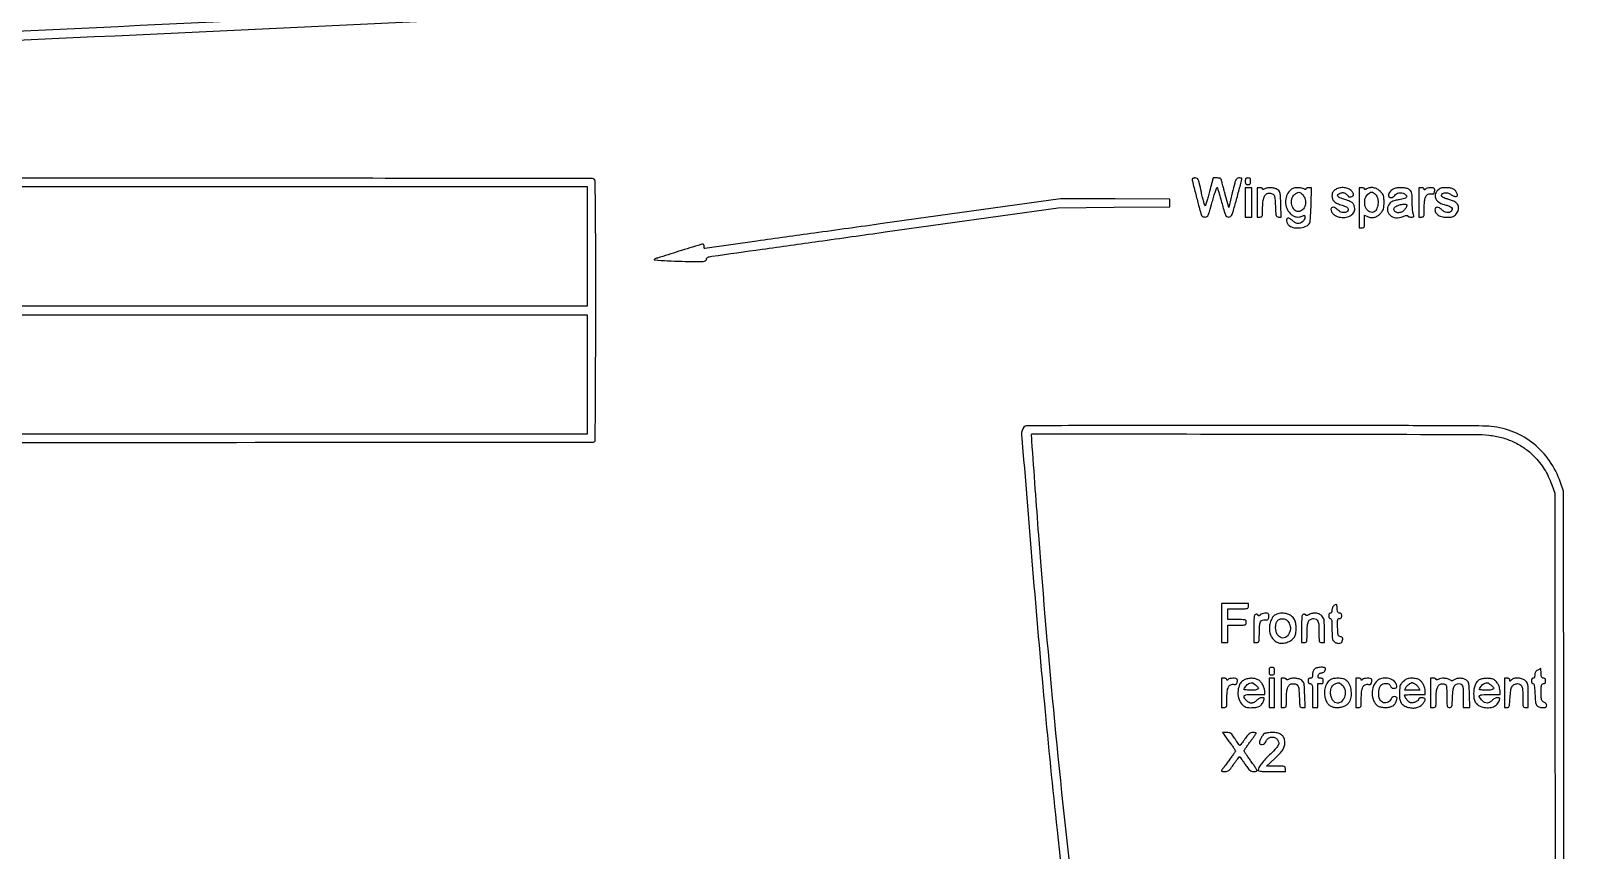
# Model space of a CAD drawing. Extents: x 56 to 1133, y 13 to 780.
# Drawn here: x 549.6 to 669.4, y 644.1 to 708 of the extents above; entities that cross this region are included whole.
import ezdxf

# ---------------------------------------------------------------- set-up
doc = ezdxf.new("R2010")
doc.units = 0
doc.header["$MEASUREMENT"] = 0

msp = doc.modelspace()

# ---------------------------------------------------------------- linework, layer by layer
for points in [[(482.385504, 704.150272, 0.000022), (544.65467, 707.067273, 0.000037), (597.152773, 709.532732, 0.000001), (644.775909, 711.772814, 0.02038), (645.1596, 711.806572), (645.6249, 711.8667), (645.64628, 727.118417, 0.000267), (645.653155, 735.03832, 0.001467), (645.64205, 739.311194, 0.000226), (645.624041, 742.320479, 0.311136), (645.56168, 742.409758, 0.077835), (645.471451, 742.428278), (606.49522, 744.264618, 0.000041), (563.623791, 746.280965, 0.000024), (512.7183, 748.668533, -0.000001), (459.121102, 751.17978, -0.000001), (407.844657, 753.582407, -0.000001), (364.322196, 755.62181, -0.000003), (342.098843, 756.663341)], [(358.825898, 675.890535, 0.000017), (481.082405, 675.883684, 0.000096), (546.558755, 675.894767, 0.000001), (593.453206, 675.911769, 0.256594), (593.568452, 675.975135, 0.140596), (593.596026, 676.068776, 0.000078), (593.616262, 679.022726, 0.00102), (593.631576, 682.313459, 0.000621), (593.636905, 686.201391, 0.000374), (593.633514, 691.67387, 0.002426), (593.616373, 694.430267, 0.000871), (593.592766, 696.272718, 0.219297), (593.523813, 696.416815, 0.174712), (593.378593, 696.469297, 0.000002), (562.930092, 696.495285, 0.000139), (522.785662, 696.518177, 0.000034), (456.743067, 696.532924)], [(529.032925, 286.436984, -0.000002), (529.83462, 265.012438, -0.000004), (530.769888, 240.009811, -0.000003), (531.839084, 211.4154, 0.000001), (532.991169, 180.601107, 0.000001), (534.178651, 148.843697, 0.000001), (535.23949, 120.47627, 0.000003), (535.941746, 101.701946, 0.000115)], [(340.916813, 486.835527, -0.000001), (340.895598, 462.377991, -0.192633)], [(1130.14234, 577.288816, 0.000001), (1112.945079, 577.188951, 0.000111)], [(659.5416, 273.9771, -0.000009), (659.54438, 420.999454, -0.000183)], [(340.275612, 460.29304, 0.000001), (337.392807, 449.674757, 0.000025)], [(528.70788, 577.073614, 0.000003), (528.686579, 549.005158, 0.000159)], [(1130.319428, 549.297508, 0.000003), (1130.298148, 577.178284, 0.310328)], [(308.265541, 303.202231, -0.000001), (310.164009, 315.537643, -0.000018)], [(491.340647, 571.098709, 0.002672), (489.595243, 583.255312, 0.002633), (487.664988, 595.755099, 0.003469), (485.765717, 607.1319, 0.001769), (484.502241, 614.240853, 0.001474), (483.110516, 621.786927, 0.001506), (481.78008, 628.767165, 0.003495), (480.729883, 633.9924, -0.000577), (480.47833, 635.207254, -0.000337), (480.179352, 636.664562, -0.000337), (479.881937, 638.12424, -0.00057), (479.63512, 639.346921, 0.00113), (479.424602, 640.383795, 0.001796), (479.239212, 641.270268, 0.000372), (479.072775, 642.049242, 0.085793), (479.045293, 642.117571, 0.259622), (478.976143, 642.156178, 0.000003), (460.681715, 642.17741, 0.000206), (438.820606, 642.193655, 0.000083), (408.914214, 642.1986)], [(631.370826, 636.373462, -0.004461), (629.725038, 651.411904, -0.004987), (628.413375, 665.9289, -0.001353), (628.19977, 668.682136, -0.000619), (627.935142, 672.276857, -0.00015), (627.664751, 676.028715, -0.017913), (627.6474, 676.512888, -0.414627), (627.704171, 676.569578, -0.000005), (645.208576, 676.544709, -0.000051), (662.254161, 676.518586, -0.025844), (663.317696, 676.461834, -0.039504), (664.319449, 676.275448, -0.043238), (665.248286, 675.937086, -0.043945), (666.09191, 675.450019, -0.043519), (666.840405, 674.821595, -0.027225), (667.278232, 674.333304, -0.029783), (667.646456, 673.814207, -0.029008), (667.958258, 673.242681, -0.023427), (668.227089, 672.597108), (668.4669, 671.9355), (668.488453, 628.238172)], [(321.234872, 387.4257), (331.297936, 424.538048, 0.000031), (335.156582, 438.772108, 0.000051), (338.404975, 450.762803), (341.355812, 461.659591, 0.06621), (341.361, 461.698598, -0.413751), (341.380839, 461.718469, -0.000002), (350.38024, 461.732641, -0.000245), (360.291398, 461.743336, -0.000147), (372.064797, 461.7468), (402.768594, 461.7468), (402.891952, 461.30265, -0.001526), (403.232355, 460.06236, -0.000038), (404.771147, 454.386117, -0.000039), (407.3347, 444.924004, -0.000004), (413.387069, 422.577), (422.906997, 387.4257)], [(537.336475, 576.55572, 0.000021), (552.555434, 576.453381, 0.000045), (570.418726, 576.335609, 0.000031), (590.725527, 576.204787, 0.000005), (610.740539, 576.077266, 0.000008), (627.662812, 575.969897)], [(413.809305, 423.6768, 0.00002), (410.054853, 437.539876, 0.000033), (406.87465, 449.277685, 0.000002), (404.013931, 459.83339, 0.00469)], [(659.189342, 332.340905, -0.000015), (659.196643, 226.03005, -0.00003)], [(644.323499, 576.568556, -0.000086), (627.424664, 576.662122, -0.000123), (607.278032, 576.782069, -0.000092), (585.0936, 576.923686, 0.000095), (559.781777, 577.085125, 0.000291), (542.626754, 577.181304, 0.000008), (528.894017, 577.250086, 0.173964)], [(528.669582, 509.78548, 0.000029), (528.6654, 436.649492)], [(643.068598, 585.528917, -0.000003), (638.695748, 585.703733, -0.188547)], [(669.186, 628.0704), (669.1437, 672.1047), (668.906348, 672.7815, 0.066215), (668.058144, 674.453236, 0.072913), (666.82493, 675.78408, 0.073691), (665.273804, 676.694517, 0.069785), (663.496099, 677.137682, 0.02486), (662.827718, 677.174651, 0.000257), (658.135162, 677.198265, 0.000753), (652.371751, 677.215627, 0.000356), (644.937309, 677.221534, 0.000166), (634.332359, 677.218889, 0.001721), (629.966337, 677.201326, 0.000674), (627.23607, 677.177269, 0.220449), (627.04849, 677.088015, 0.195774), (626.866021, 676.510573, 0.000338), (627.720379, 666.02075, 0.002796), (628.641225, 655.527809, 0.003356), (629.628978, 645.6672, 0.003677), (630.989497, 633.774578, 0.00317)], [(659.562766, 466.606012, -0.000011), (659.584417, 494.02232, -0.413976)], [(669.185725, 584.050606, 0.000011), (669.196508, 595.042613, 0.000355)]]:
    msp.add_lwpolyline(points, format="xyb")
for points in [[(473.8869, 749.81219, -0.000011), (539.04146, 746.759982, -0.000018), (594.007664, 744.181925), (643.804095, 741.84453, -0.006899), (644.37705, 741.809706), (645.075, 741.757611), (645.075, 727.131017), (645.075, 712.504424), (644.88465, 712.466246, -0.03572), (644.740326, 712.447886, -0.000506), (643.867996, 712.400641, -0.001405), (642.855762, 712.349699, -0.000925), (641.691, 712.296522, 0.000749), (639.276224, 712.187129, 0.000001), (590.507845, 709.904558, 0.000008), (535.917223, 707.348466, 0.000005), (471.667872, 704.338388), (304.648044, 696.5118), (214.631922, 696.5118), (124.6158, 696.5118), (124.6158, 727.137), (124.6158, 757.7622), (214.35525, 757.762389), (304.0947, 757.762578)], [(640.1682, 696.411252, 0.062534), (640.18641, 696.26622, 0.000575), (640.456351, 695.213265, 0.001913), (640.710254, 694.242969, 0.011445), (640.855997, 693.74115, 0.032809), (640.91126, 693.599149, 0.107872), (640.971912, 693.519638, 0.125142), (641.054645, 693.479136, 0.051611), (641.179637, 693.4662, 0.140429), (641.326923, 693.508399, 0.143212), (641.428183, 693.62195, 0.041142), (641.526105, 693.880915, 0.002722), (641.741773, 694.648723, -0.005156), (641.870309, 695.09792, -0.009087), (641.987007, 695.465793, -0.003977), (642.090307, 695.764151, -0.575991), (642.119919, 695.769673, -0.099566), (642.148021, 695.719615, -0.002674), (642.224911, 695.477675, -0.005472), (642.310981, 695.190737, -0.003709), (642.403017, 694.8621, 0.001791), (642.666626, 693.906727, 0.037478), (642.767487, 693.628457, 0.152646), (642.872335, 693.510255, 0.136397), (643.030826, 693.4662, 0.176191), (643.175003, 693.518633, 0.117483), (643.280928, 693.661109, 0.032344), (643.394918, 693.982598, 0.002137), (643.658766, 694.929316, 0.000972), (643.81249, 695.494464, 0.001533), (643.941996, 695.980173, 0.000356), (644.053909, 696.406357, 0.064108), (644.0598, 696.452116, 0.294262), (644.044918, 696.475213, 0.044573), (643.990527, 696.494268, 0.0381), (643.914352, 696.507479, 0.023894), (643.823978, 696.5118, 0.1373), (643.678558, 696.4711, 0.15164), (643.582025, 696.361926, 0.042851), (643.494341, 696.111969, 0.002734), (643.305191, 695.359492), (643.022226, 694.207184), (642.821706, 694.957642, -0.000913), (642.737682, 695.274427, -0.000801), (642.651031, 695.605696, -0.000805), (642.57375, 695.905066, -0.002413), (642.522264, 696.10995, 0.014208), (642.453675, 696.357987, 0.122423), (642.394886, 696.455656, 0.166053), (642.30473, 696.499901, 0.032007), (642.12062, 696.51154), (641.8179, 696.51128), (641.529972, 695.451012, -0.003916), (641.41547, 695.04206, -0.006105), (641.309783, 694.69179, -0.002155), (641.214158, 694.392817, -0.177672), (641.184718, 694.355314, -0.495125), (641.15613, 694.366268, -0.003519), (641.074404, 694.65223, -0.009122), (640.984959, 694.998065, -0.005315), (640.889684, 695.415842, 0.00276), (640.727995, 696.14194, 0.047002), (640.651451, 696.374038, 0.168312), (640.558533, 696.474583, 0.123447), (640.410088, 696.5118, 0.039672), (640.317467, 696.50444, 0.058904), (640.239255, 696.482264, 0.077469), (640.186025, 696.449733, 0.220364)], [(644.3136, 696.258, 0.030103), (644.321826, 696.12149, 0.144586), (644.352375, 696.05073, 0.173074), (644.413053, 696.014908, 0.047675), (644.5251, 696.0042, 0.047675), (644.637147, 696.014908, 0.173074), (644.697825, 696.05073, 0.144586), (644.728374, 696.12149, 0.030103), (644.7366, 696.258, 0.030103), (644.728374, 696.39451, 0.144586), (644.697825, 696.46527, 0.173074), (644.637147, 696.501092, 0.047675), (644.5251, 696.5118, 0.047675), (644.413053, 696.501092, 0.173074), (644.352375, 696.46527, 0.144586), (644.321826, 696.39451, 0.030103)], [(645.2442, 694.6083), (645.2442, 693.4662), (645.4557, 693.4662, 0.088693), (645.578112, 693.488086, 0.22795), (645.63903, 693.551072, 0.075313), (645.663123, 693.691318, 0.004947), (645.6672, 694.103417, -0.025154), (645.694759, 694.650871, -0.06886), (645.785903, 695.026411, -0.116416), (645.938542, 695.246021, -0.186385), (646.149333, 695.326105, -0.073411), (646.415818, 695.285277, -0.202037), (646.558635, 695.165644, -0.098001), (646.630784, 694.914189, -0.010975), (646.667896, 694.317259, 0.003417), (646.694073, 693.760452, 0.056171), (646.724823, 693.576959, 0.203639), (646.789975, 693.496397, 0.122854), (646.91102, 693.4662), (647.11996, 693.4662), (647.09153, 694.44675, 0.004312), (647.069152, 695.041473, 0.037752), (647.037143, 695.303191, 0.087869), (646.975614, 695.460679, 0.085942), (646.863378, 695.58885, 0.102093), (646.656901, 695.695466, 0.050454), (646.36485, 695.746303, 0.050162), (646.06435, 695.73767, 0.090858), (645.830838, 695.662823, -0.024465), (645.756025, 695.627376, -0.098707), (645.706719, 695.617547, -0.223915), (645.678721, 695.630747, -0.174147), (645.6672, 695.662823, 0.22098), (645.651626, 695.696342, 0.077222), (645.605072, 695.724674, 0.058719), (645.536686, 695.74399, 0.039514), (645.4557, 695.7504), (645.2442, 695.7504)], [(647.781914, 695.509329, 0.108588), (647.531477, 695.117813, 0.09425), (647.451411, 694.636373, 0.092314), (647.553566, 694.150557, 0.098829), (647.822712, 693.747168, 0.063714), (648.053823, 693.568488, 0.084223), (648.302182, 693.4742, 0.089456), (648.555904, 693.470052, 0.082514), (648.802962, 693.553777, -0.032053), (648.893805, 693.595144, -0.256481), (648.937778, 693.588996, -0.212937), (648.961385, 693.546806, -0.022637), (648.9666, 693.431674, -0.129973), (648.92268, 693.26557, -0.082711), (648.795898, 693.109442, -0.07939), (648.619218, 692.997373, -0.102056), (648.431238, 692.9586, -0.09002), (648.352963, 692.972808, -0.029127), (648.244888, 693.020728, -0.027968), (648.128506, 693.089155, -0.028026), (648.020572, 693.1701, 0.021493), (647.915506, 693.251059, 0.02408), (647.807683, 693.319472, 0.024333), (647.711224, 693.368299, 0.105371), (647.648809, 693.3816, 0.300303), (647.550186, 693.316495, 0.145259), (647.532001, 693.15955, 0.092966), (647.607453, 692.958205, 0.090329), (647.751309, 692.79554, 0.132368), (648.127097, 692.635191, 0.069822), (648.637989, 692.63484, 0.072336), (649.106402, 692.771134, 0.18405), (649.351135, 693.018921, 0.082108), (649.379011, 693.127494, 0.003879), (649.409141, 693.504673, 0.006295), (649.435907, 693.955004, 0.004478), (649.455026, 694.46025), (649.492279, 695.7504), (649.27174, 695.7504, 0.037847), (649.187284, 695.743998, 0.056733), (649.115984, 695.724674, 0.074516), (649.067304, 695.696364, 0.227633), (649.0512, 695.662823, -0.174147), (649.039679, 695.630747, -0.223915), (649.011681, 695.617547, -0.098707), (648.962375, 695.627376, -0.024465), (648.887562, 695.662823, 0.060097), (648.800915, 695.696565, 0.020646), (648.669042, 695.724674, 0.020176), (648.519637, 695.743961, 0.022012), (648.373454, 695.7504, 0.033113), (648.188832, 695.73816, 0.063731), (648.045786, 695.700154, 0.06466), (647.918261, 695.627793, 0.035048)], [(648.795647, 695.202366, -0.135732), (648.994668, 694.824129, -0.118925), (648.984737, 694.376457, -0.135696), (648.778706, 694.023736, -0.195534), (648.447838, 693.8892, -0.219976), (648.135955, 694.033391, -0.124078), (647.948062, 694.414744, -0.110719), (647.952503, 694.875318, -0.158852), (648.162587, 695.22165, -0.038131), (648.353592, 695.36216, -0.148188), (648.493765, 695.400017, -0.15492), (648.627667, 695.352975, -0.042867)], [(651.304509, 695.57506, 0.044617), (651.199906, 695.476494, 0.07008), (651.131716, 695.373764, 0.069228), (651.094038, 695.255257, 0.042425), (651.0816, 695.108932, 0.091045), (651.126118, 694.866478, 0.117314), (651.252995, 694.679719, 0.084296), (651.486598, 694.529226, 0.029281), (651.864829, 694.393059, -0.019748), (652.063057, 694.325933, -0.044588), (652.20532, 694.256312, -0.06262), (652.297151, 694.183661, -0.147596), (652.337336, 694.107097, -0.239138), (652.282119, 693.914497, -0.179029), (652.081968, 693.813374, -0.120876), (651.794517, 693.850096, -0.104819), (651.539209, 694.0161, 0.058864), (651.3522, 694.163592, 0.114294), (651.172736, 694.223585, 0.206711), (651.049523, 694.183754, 0.215874), (650.997, 694.067772, 0.121422), (651.043758, 693.87807, 0.082179), (651.178664, 693.699615, 0.072388), (651.383063, 693.555239, 0.061666), (651.6315, 693.46532, 0.078317), (652.087187, 693.434386, 0.101578), (652.48735, 693.554234, 0.121588), (652.758758, 693.799796, 0.149438), (652.8582, 694.125086, 0.080337), (652.81868, 694.36946, 0.127492), (652.70417, 694.546442, 0.087898), (652.483372, 694.687207, 0.024337), (652.094802, 694.826212, -0.021576), (651.69523, 694.96667, -0.141256), (651.529287, 695.095946, -0.381963), (651.541647, 695.2174, -0.094364), (651.727519, 695.331742, -0.04169), (651.845713, 695.365727, -0.076595), (651.945529, 695.370099, -0.07647), (652.042141, 695.344215, -0.041431), (652.150519, 695.285397, -0.022995), (652.227127, 695.230007, -0.02956), (652.291826, 695.171977, -0.030139), (652.338448, 695.118856, -0.166531), (652.3506, 695.083381, 0.290905), (652.365996, 695.059158, 0.073951), (652.412728, 695.045172, 0.052243), (652.481035, 695.042522, 0.030826), (652.5621, 695.052894, 0.104436), (652.709625, 695.114746, 0.244141), (652.764005, 695.217498, 0.156536), (652.719409, 695.360297, 0.043063), (652.565945, 695.542745, 0.118802), (652.309148, 695.699802, 0.071822), (651.955893, 695.76008, 0.070475), (651.592241, 695.718036, 0.103036)], [(653.1966, 694.1853), (653.1966, 692.6202), (653.4081, 692.6202, 0.072079), (653.529507, 692.637793, 0.224565), (653.589523, 692.691462, 0.092591), (653.614886, 692.807759, 0.007517), (653.6196, 693.121316), (653.6196, 693.622432), (653.861508, 693.501752, 0.089012), (654.122906, 693.425117, 0.092349), (654.391105, 693.445688, 0.085023), (654.651392, 693.565174, 0.062648), (654.889232, 693.775945, 0.031528), (655.028502, 693.956323, 0.075886), (655.10063, 694.108352, 0.05928), (655.133573, 694.296787, 0.013665), (655.1424, 694.619704, 0.012831), (655.133766, 694.956112, 0.069482), (655.099344, 695.135037, 0.087553), (655.020451, 695.278268, 0.026825), (654.85476, 695.46276, 0.070322), (654.609632, 695.647175, 0.080168), (654.333492, 695.746281, 0.083621), (654.050015, 695.751308, 0.085777), (653.783238, 695.662823, -0.024465), (653.708425, 695.627376, -0.098707), (653.659119, 695.617547, -0.223915), (653.631121, 695.630747, -0.174147), (653.6196, 695.662823, 0.22098), (653.604026, 695.696342, 0.077222), (653.557472, 695.724674, 0.058719), (653.489086, 695.74399, 0.039514), (653.4081, 695.7504), (653.1966, 695.7504)], [(654.460881, 695.247519, -0.140149), (654.645984, 694.914189, -0.085935), (654.671759, 694.462329, -0.091974), (654.546761, 694.055221, -0.198063), (654.299981, 693.848036, -0.249592), (653.932689, 693.915577, -0.152358), (653.678621, 694.289059, -0.120281), (653.649352, 694.815326, -0.15153), (653.875552, 695.244952, -0.060968), (654.028001, 695.364153, -0.135175), (654.168907, 695.403622, -0.136134), (654.309486, 695.365287, -0.062224)], [(655.8615, 695.648219, 0.046913), (655.708613, 695.540344, 0.056517), (655.588866, 695.411718, 0.063003), (655.511376, 695.273479, 0.091983), (655.483491, 695.13705, 0.261951), (655.541877, 695.028689, 0.147508), (655.69007, 694.98747, 0.11469), (655.865854, 695.032355, 0.151395), (655.982859, 695.147847, -0.140477), (656.108857, 695.27765, -0.087655), (656.30962, 695.350089, -0.082913), (656.534307, 695.351431, -0.103604), (656.72865, 695.276958, -0.079008), (656.897197, 695.12609, -0.366148), (656.894903, 695.00517, -0.151734), (656.730576, 694.904718, -0.020105), (656.326947, 694.819825, 0.013797), (656.022038, 694.7597, 0.042565), (655.821954, 694.696189, 0.06151), (655.679673, 694.615608, 0.066625), (655.565547, 694.504672, 0.169412), (655.406952, 694.042978, 0.205803), (655.588072, 693.627052, 0.168198), (656.057623, 693.416865, 0.121438), (656.629051, 693.505618, -0.018519), (656.772228, 693.559305, -0.046458), (656.880742, 693.584583, -0.074822), (656.954352, 693.5836, -0.278463), (656.988177, 693.554768, 0.1835), (657.016008, 693.520682, 0.051685), (657.079776, 693.492217, 0.044742), (657.164181, 693.472708, 0.034443), (657.258544, 693.4662, 0.023368), (657.405114, 693.473054, 0.240377), (657.454746, 693.504535, 0.191069), (657.464773, 693.56823, 0.014466), (657.420694, 693.740591, -0.038777), (657.390173, 693.889789, -0.010106), (657.364736, 694.133355, -0.010211), (657.346982, 694.41289, -0.010274), (657.340705, 694.692341, 0.009482), (657.330812, 695.166182, 0.068265), (657.29086, 695.390628, 0.127531), (657.201171, 695.531743, 0.066705), (657.030312, 695.653135, 0.092511), (656.799072, 695.72467, 0.02994), (656.439878, 695.744681, 0.029678), (656.082665, 695.721951, 0.099784)], [(657.8496, 694.6083), (657.8496, 693.4662), (658.0611, 693.4662, 0.087666), (658.183477, 693.487823, 0.227995), (658.244338, 693.550249, 0.076185), (658.268494, 693.689054, 0.005055), (658.2726, 694.095193, -0.024922), (658.302511, 694.694901, -0.086548), (658.406551, 695.067441, -0.169434), (658.58574, 695.248329, -0.176897), (658.834971, 695.274411, 0.056167), (658.92429, 695.262398, 0.130454), (658.989457, 695.278205, 0.132962), (659.037435, 695.323969, 0.059396), (659.073784, 695.404074, 0.037247), (659.091217, 695.477574, 0.036761), (659.097652, 695.553173, 0.039198), (659.093172, 695.620024, 0.10243), (659.076768, 695.665043, 0.220636), (658.973247, 695.733297, 0.042924), (658.744146, 695.747703, 0.044214), (658.509322, 695.721442, 0.14747), (658.37412, 695.64888, -0.018208), (658.321552, 695.600007, -0.180052), (658.29375, 695.58966, -0.354955), (658.277356, 695.602976, -0.051663), (658.2726, 695.64888, 0.197505), (658.256658, 695.687664, 0.086035), (658.210472, 695.720578, 0.065972), (658.142053, 695.742931, 0.046036), (658.0611, 695.7504), (657.8496, 695.7504)], [(659.326255, 695.542745, 0.137746), (659.140981, 695.212782, 0.187266), (659.185624, 694.877534, 0.1398), (659.471413, 694.588891, 0.069391), (659.95493, 694.39912, -0.030668), (660.252362, 694.308167, -0.117612), (660.411867, 694.200854, -0.225493), (660.450899, 694.075053, -0.138375), (660.386706, 693.930423, -0.140722), (660.242735, 693.832251, -0.10952), (660.053359, 693.813119, -0.09332), (659.847976, 693.87746, -0.074063), (659.660809, 694.0161, 0.056303), (659.464173, 694.172819, 0.134103), (659.286799, 694.226486, 0.235215), (659.167768, 694.171197, 0.170094), (659.1186, 694.030847, 0.160334), (659.20546, 693.76694, 0.120916), (659.441645, 693.570331, 0.085902), (659.818903, 693.460966, 0.045235), (660.308198, 693.450998, 0.134593), (660.61403, 693.558363, 0.109674), (660.850701, 693.81388, 0.111852), (660.954019, 694.141059, 0.144619), (660.890493, 694.447895, 0.089119), (660.80605, 694.554664, 0.054128), (660.674263, 694.647898, 0.038302), (660.481416, 694.736574, 0.014887), (660.202886, 694.830317, -0.011692), (659.922071, 694.922837, -0.043328), (659.752591, 695.000206, -0.077716), (659.658077, 695.075081, -0.188615), (659.6262, 695.156578, -0.237971), (659.693823, 695.290614, -0.130523), (659.868969, 695.359903, -0.096518), (660.103001, 695.342246, -0.089063), (660.320724, 695.238306, 0.032208), (660.42158, 695.175262, 0.027558), (660.534997, 695.121982, 0.028502), (660.64376, 695.085083, 0.067625), (660.728275, 695.0736, 0.046268), (660.818009, 695.081922, 0.205905), (660.860982, 695.110761, 0.181201), (660.872751, 695.164636, 0.034902), (660.85125, 695.26395, 0.087985), (660.743472, 695.482305, 0.105586), (660.572511, 695.634189, 0.086733), (660.326411, 695.722063, 0.042506), (659.993682, 695.7504, 0.018462), (659.74665, 695.741276, 0.05701), (659.582783, 695.710145, 0.073468), (659.453959, 695.648185, 0.047641)], [(616.0149, 692.952736, -0.000001), (610.693307, 692.210856, -0.000001), (606.209892, 691.585842), (602.136756, 691.018033, -0.001163), (602.11935, 691.015648, -0.398842), (602.110988, 691.021684, -0.015042), (602.104413, 691.063339, -0.019873), (602.099719, 691.117324, -0.011745), (602.0982, 691.182, 0.054014), (602.091187, 691.24673, 0.07374), (602.070381, 691.301497, 0.093429), (602.039632, 691.338257, 0.173687), (602.003496, 691.3512, 0.075377), (601.838733, 691.326219, 0.000329), (600.125668, 690.793307, 0.000487), (598.445121, 690.267502, 0.049564), (598.220103, 690.171503, 0.750486), (598.231668, 690.119574, 0.002379), (599.246086, 690.059358, 0.00637), (600.344122, 690.013441, 0.007174), (601.40025, 689.997909, 0.003867), (601.924323, 690.001776, 0.042467), (602.133412, 690.022753, 0.145593), (602.229868, 690.07224, 0.204692), (602.2674, 690.160078, -0.100504), (602.282457, 690.23423, -0.109166), (602.32507, 690.294156, -0.088067), (602.397375, 690.339437, -0.045217), (602.50005, 690.370463, -0.015825), (602.688302, 690.403055, -0.000018), (606.628133, 690.957245, -0.000171), (611.036324, 691.575615, -0.000105), (616.2264, 692.300744), (629.7201, 694.183119), (634.077, 694.22651), (638.4339, 694.2699), (638.4339, 694.566), (638.4339, 694.8621), (634.1616, 694.874538), (629.8893, 694.886975)], [(656.919, 694.365909, -0.094937), (656.907695, 694.306907, -0.024866), (656.867494, 694.218864, -0.02434), (656.810772, 694.121326, -0.022783), (656.74366, 694.027509, -0.130842), (656.50599, 693.849044, -0.121697), (656.204153, 693.805997, -0.169222), (655.980928, 693.909946, -0.252467), (655.917656, 694.110837, -0.235582), (656.056688, 694.29289, -0.051656), (656.43746, 694.433026, -0.060132), (656.803259, 694.480591, -0.416907)], [(642.4524, 661.8258), (642.4524, 660.303), (642.7062, 660.303), (642.96, 660.303), (642.96, 660.9798), (642.96, 661.6566), (643.6791, 661.6566, 0.004059), (644.150562, 661.660427, 0.067556), (644.30514, 661.683971, 0.226266), (644.373676, 661.745439, 0.098988), (644.3982, 661.8681, 0.098988), (644.373676, 661.990761, 0.226266), (644.30514, 662.052229, 0.067556), (644.150562, 662.075773, 0.004059), (643.6791, 662.0796), (642.96, 662.0796), (642.96, 662.5026), (642.96, 662.9256), (643.7637, 662.9256, 0.003407), (644.296525, 662.929231, 0.060999), (644.46588, 662.952316, 0.22271), (644.540138, 663.014305, 0.109671), (644.5674, 663.1371), (644.5674, 663.3486), (643.5099, 663.3486), (642.4524, 663.3486)], [(645.473829, 662.442171, -0.025484), (645.412341, 662.386651, -0.100257), (645.367368, 662.363029, -0.279572), (645.340741, 662.370153, -0.193394), (645.3288, 662.399871, 0.161568), (645.315799, 662.439056, 0.096398), (645.279098, 662.472423, 0.077835), (645.22431, 662.494963, 0.058803), (645.1596, 662.5026, 0.224251), (645.065966, 662.458381, 0.134742), (645.014804, 662.343975, 0.035495), (644.994091, 662.090981, 0.002682), (644.9904, 661.4028), (644.9904, 660.303), (645.2019, 660.303, 0.102289), (645.324612, 660.328369, 0.225333), (645.386248, 660.398673, 0.065392), (645.409639, 660.557818, 0.003835), (645.4134, 661.04823, -0.017149), (645.432497, 661.604852, -0.088285), (645.506955, 661.903036, -0.193576), (645.648588, 662.039703, -0.144498), (645.866747, 662.061179, 0.036856), (645.985604, 662.047425, 0.137476), (646.058168, 662.064547, 0.15517), (646.106243, 662.115335, 0.051087), (646.141736, 662.21318, 0.033685), (646.156409, 662.294476, 0.033318), (646.160106, 662.377306, 0.03523), (646.153368, 662.449989, 0.097988), (646.135472, 662.497792, 0.209227), (646.028124, 662.571978, 0.06913), (645.832453, 662.582589, 0.065158), (645.623918, 662.537269, 0.110767)], [(646.672929, 662.46033, 0.120189), (646.452073, 662.259855, 0.065653), (646.287608, 661.93071, 0.06052), (646.203041, 661.5366, 0.064552), (646.218199, 661.142496, 0.067041), (646.315659, 660.828826, 0.069621), (646.491788, 660.556534, 0.073991), (646.724502, 660.356545, 0.094469), (646.987249, 660.253477, 0.082701), (647.305106, 660.246985, 0.059323), (647.648833, 660.33957, 0.060785), (647.951063, 660.505873, 0.103562), (648.144683, 660.717943, 0.089284), (648.249196, 660.999468, 0.041291), (648.286296, 661.389489, 0.041234), (648.258567, 661.784276, 0.081355), (648.161468, 662.082369, 0.123466), (647.907973, 662.369687, 0.088608), (647.516331, 662.547133, 0.085362), (647.07322, 662.58192, 0.101816)], [(649.28385, 662.464796, -0.02557), (649.194572, 662.423885, -0.050261), (649.119541, 662.402462, -0.084503), (649.069103, 662.402004, -0.368225), (649.0512, 662.423017, 0.200715), (649.03848, 662.453426, 0.084908), (649.001497, 662.479223, 0.064957), (648.946766, 662.496749, 0.045076), (648.882, 662.5026, 0.224251), (648.788366, 662.458381, 0.134742), (648.737204, 662.343975, 0.035495), (648.716491, 662.090981, 0.002682), (648.7128, 661.4028), (648.7128, 660.303), (648.9243, 660.303, 0.101953), (649.047007, 660.328284, 0.225435), (649.108626, 660.398408, 0.065605), (649.132032, 660.557089, 0.003856), (649.1358, 661.045576, -0.020502), (649.158751, 661.605071, -0.08655), (649.243015, 661.928769, -0.1596), (649.401039, 662.100496, -0.128297), (649.645221, 662.1642, -0.134499), (649.855494, 662.106595, -0.168719), (649.985173, 661.95317, -0.078083), (650.050225, 661.65031, -0.013933), (650.0664, 661.069962, 0.003665), (650.07011, 660.563787, 0.06369), (650.093382, 660.400846, 0.224438), (650.155153, 660.329073, 0.105034), (650.2779, 660.303), (650.4894, 660.303), (650.4894, 661.237445, 0.004632), (650.484083, 661.811408, 0.040354), (650.45885, 662.064966, 0.087098), (650.39884, 662.227538, 0.064597), (650.281745, 662.379545, 0.093199), (650.077913, 662.518857, 0.082298), (649.828258, 662.582458, 0.076508), (649.555182, 662.563998, 0.065243)], [(651.27195, 663.201176, 0.061291), (651.19026, 663.130841, 0.065824), (651.130318, 663.044354, 0.064312), (651.093925, 662.943452, 0.054482), (651.0816, 662.830681, -0.036261), (651.073898, 662.724615, -0.084066), (651.049427, 662.64893, -0.125125), (651.009085, 662.603798, -0.1492), (650.9547, 662.5872, 0.140575), (650.90225, 662.572156, 0.118484), (650.86164, 662.5308, 0.088208), (650.836144, 662.46397, 0.04716), (650.8278, 662.3757, 0.04716), (650.836144, 662.28743, 0.088208), (650.86164, 662.2206, 0.118484), (650.90225, 662.179244, 0.140575), (650.9547, 662.1642, -0.286538), (651.019469, 662.123762, -0.07648), (651.05727, 662.002375, -0.03214), (651.076924, 661.771633, -0.005178), (651.0816, 661.32015, 0.004716), (651.086548, 660.795572, 0.047294), (651.111319, 660.578039, 0.113552), (651.17131, 660.448613, 0.082835), (651.288209, 660.340725, 0.073834), (651.505221, 660.240505, 0.12959), (651.701618, 660.235103, 0.16663), (651.842993, 660.323831, 0.142199), (651.911438, 660.486812, 0.038017), (651.916004, 660.60353, 0.138653), (651.893439, 660.673381, 0.157953), (651.839749, 660.715871, 0.053891), (651.742238, 660.740612, -0.117294), (651.632773, 660.783616, -0.168747), (651.572074, 660.86711, -0.05947), (651.542091, 661.036239, -0.005367), (651.522329, 661.46625, -0.004656), (651.511195, 661.896371, -0.056457), (651.527043, 662.060546, -0.192196), (651.576869, 662.135159, -0.151711), (651.670379, 662.1642, 0.072426), (651.751731, 662.176046, 0.150386), (651.804588, 662.211263, 0.126952), (651.833935, 662.27492, 0.044886), (651.843, 662.3757, 0.044988), (651.83407, 662.474744, 0.120935), (651.805394, 662.538868, 0.147964), (651.754553, 662.574839, 0.080667), (651.678435, 662.5872, -0.11369), (651.594863, 662.606452, -0.162245), (651.54087, 662.65928, -0.084791), (651.508192, 662.762924, -0.016693), (651.488085, 662.957695, 0.006801), (651.467895, 663.200138, 0.158631), (651.440623, 663.262657, 0.342933), (651.391726, 663.271762, 0.027952)], [(647.729665, 661.796387, -0.023534), (647.810634, 661.608673, -0.067103), (647.842475, 661.470292, -0.069426), (647.836002, 661.33111, -0.026505), (647.790133, 661.142117, -0.146889), (647.528233, 660.744794, -0.243939), (647.145547, 660.660108, -0.208894), (646.808742, 660.92838, -0.122182), (646.6824, 661.437685, -0.053214), (646.717683, 661.768265, -0.118435), (646.826734, 661.994928, -0.145593), (647.009346, 662.119176, -0.09818), (647.261489, 662.147678, -0.037923), (647.432831, 662.120205, -0.102589), (647.543731, 662.068097, -0.091845), (647.631769, 661.972432, -0.026616)], [(646.1748, 658.0611, 0.021436), (646.181933, 657.894812, 0.13443), (646.211057, 657.81576, 0.189121), (646.271056, 657.776731, 0.050766), (646.3863, 657.765, 0.050766), (646.501544, 657.776731, 0.189121), (646.561543, 657.81576, 0.13443), (646.590667, 657.894812, 0.021436), (646.5978, 658.0611, 0.021436), (646.590667, 658.227388, 0.13443), (646.561543, 658.30644, 0.189121), (646.501544, 658.345469, 0.050766), (646.3863, 658.3572, 0.050766), (646.271056, 658.345469, 0.189121), (646.211057, 658.30644, 0.13443), (646.181933, 658.227388, 0.021436)], [(649.698812, 658.202489, 0.068189), (649.645119, 658.123904, 0.035911), (649.599929, 658.014414, 0.034931), (649.569093, 657.893558, 0.045025), (649.5588, 657.779489, -0.02742), (649.551319, 657.64318, -0.11374), (649.524311, 657.565886, -0.170501), (649.472996, 657.525199, -0.083349), (649.3896, 657.5112, 0.07578), (649.310477, 657.499139, 0.149477), (649.25847, 657.463612, 0.124434), (649.229407, 657.399762, 0.044917), (649.2204, 657.2997, 0.044917), (649.229407, 657.199638, 0.124434), (649.25847, 657.135787, 0.149477), (649.310477, 657.100261, 0.07578), (649.3896, 657.0882, -0.200111), (649.482318, 657.049544, -0.151374), (649.533805, 656.950725, -0.041619), (649.554925, 656.732912, -0.003368), (649.5588, 656.1576), (649.5588, 655.227), (649.7703, 655.227), (649.9818, 655.227), (649.9818, 656.1576), (649.9818, 657.0882), (650.1933, 657.0882, 0.045527), (650.300616, 657.097992, 0.152009), (650.3625, 657.1305, 0.152009), (650.395008, 657.192384, 0.045527), (650.4048, 657.2997, 0.045752), (650.394888, 657.407796, 0.15529), (650.361912, 657.469472, 0.151329), (650.298745, 657.501662, 0.042757), (650.187416, 657.5112, -0.03591), (650.075446, 657.519252, -0.161847), (650.017592, 657.54824, -0.18449), (649.992875, 657.60351, -0.049221), (649.997066, 657.70155, -0.072351), (650.022273, 657.787421, -0.099261), (650.069442, 657.852406, -0.093639), (650.140352, 657.896699, -0.058111), (650.2356, 657.921579, 0.060467), (650.379546, 657.959903, 0.09871), (650.485008, 658.028663, 0.109237), (650.549188, 658.126916, 0.087414), (650.572705, 658.25145, 0.376025), (650.490012, 658.348226, 0.050126), (650.198812, 658.361105, 0.047863), (649.882198, 658.312728, 0.148057)], [(667.13445, 658.135841, 0.045379), (667.023445, 658.063879, 0.087196), (666.95286, 657.985161, 0.08954), (666.914459, 657.888577, 0.049997), (666.9018, 657.762298, -0.03427), (666.894229, 657.651966, -0.082918), (666.869961, 657.5742, -0.126178), (666.829671, 657.528166, -0.151339), (666.7749, 657.5112, 0.140575), (666.72245, 657.496156, 0.118484), (666.68184, 657.4548, 0.088208), (666.656344, 657.38797, 0.04716), (666.648, 657.2997, 0.048415), (666.656186, 657.215359, 0.07793), (666.680831, 657.147645, 0.103503), (666.718499, 657.103898, 0.164884), (666.764809, 657.0882, -0.300668), (666.823596, 657.049336, -0.053577), (666.863931, 656.916818, -0.02949), (666.893905, 656.686566, -0.006695), (666.916386, 656.293253, 0.015119), (666.960574, 655.696764, 0.100275), (667.049497, 655.413386, 0.187429), (667.215718, 655.27443, 0.081614), (667.504359, 655.227, 0.018359), (667.680361, 655.233465, 0.102305), (667.770746, 655.259194, 0.184231), (667.816431, 655.310739, 0.09045), (667.8324, 655.398294, 0.095907), (667.8177, 655.474225, 0.079254), (667.775207, 655.545012, 0.071229), (667.707918, 655.605201, 0.056115), (667.6209, 655.65, -0.084448), (667.50095, 655.720574, -0.150835), (667.439644, 655.815994, -0.062142), (667.414353, 655.986175, -0.005853), (667.4094, 656.409306, -0.005326), (667.413742, 656.816878, -0.055795), (667.435821, 656.982188, -0.176472), (667.48737, 657.058581, -0.158264), (667.5786, 657.0882, 0.07578), (667.657723, 657.100261, 0.149477), (667.70973, 657.135787, 0.124434), (667.738793, 657.199638, 0.044917), (667.7478, 657.2997, 0.044988), (667.73887, 657.398744, 0.120935), (667.710194, 657.462868, 0.147964), (667.659353, 657.498839, 0.080667), (667.583235, 657.5112, -0.114241), (667.499571, 657.530569, -0.16254), (667.445596, 657.583672, -0.084353), (667.412981, 657.688005, -0.016438), (667.392885, 657.884743), (667.3671, 658.258286)], [(642.4524, 656.3691), (642.4524, 655.227), (642.6639, 655.227, 0.087666), (642.786277, 655.248623, 0.227995), (642.847138, 655.311049, 0.076185), (642.871294, 655.449854, 0.005055), (642.8754, 655.855993, -0.024922), (642.905311, 656.455701, -0.086548), (643.009351, 656.828241, -0.169434), (643.18854, 657.009129, -0.176897), (643.437771, 657.035211, 0.056167), (643.52709, 657.023198, 0.130454), (643.592257, 657.039005, 0.132962), (643.640235, 657.084769, 0.059396), (643.676584, 657.164874, 0.037247), (643.694017, 657.238374, 0.036761), (643.700452, 657.313973, 0.039198), (643.695972, 657.380824, 0.10243), (643.679568, 657.425843, 0.220636), (643.576047, 657.494097, 0.042924), (643.346946, 657.508503, 0.044214), (643.112122, 657.482242, 0.14747), (642.97692, 657.40968, -0.018208), (642.924352, 657.360807, -0.180052), (642.89655, 657.35046, -0.354955), (642.880156, 657.363776, -0.051663), (642.8754, 657.40968, 0.197505), (642.859458, 657.448464, 0.086035), (642.813272, 657.481378, 0.065972), (642.744853, 657.503731, 0.046036), (642.6639, 657.5112), (642.4524, 657.5112)], [(644.16985, 657.345542, 0.046274), (644.04008, 657.248917, 0.056567), (643.939776, 657.135763, 0.05306), (643.862828, 656.996974, 0.03431), (643.802964, 656.823124, 0.081157), (643.744857, 656.250194, 0.098037), (643.881703, 655.728087, 0.116671), (644.180778, 655.361315, 0.156553), (644.582042, 655.217636, 0.028487), (645.062037, 655.229014, 0.084392), (645.380297, 655.309956, 0.117424), (645.593013, 655.47207, 0.08782), (645.737554, 655.7301, 0.014087), (645.78842, 655.890406, 0.187328), (645.782877, 655.950967, 0.256081), (645.739009, 655.981481, 0.026601), (645.60905, 655.9884, 0.074797), (645.509426, 655.973413, 0.043309), (645.396958, 655.927813, 0.041344), (645.287021, 655.859742, 0.04662), (645.194491, 655.7769, -0.045035), (645.104666, 655.695966, -0.038435), (644.997075, 655.627528, -0.040185), (644.88872, 655.580514, -0.082449), (644.797687, 655.5654, -0.128058), (644.619798, 655.61172, -0.061247), (644.427856, 655.752198, -0.061688), (644.277963, 655.932547, -0.143528), (644.229, 656.099603, -0.240891), (644.267047, 656.173991, -0.112888), (644.369355, 656.217297, -0.039018), (644.578177, 656.237744, -0.004902), (645.0327, 656.2422), (645.8364, 656.2422), (645.8364, 656.462064, 0.075526), (645.796651, 656.723715, 0.051516), (645.678052, 657.000765, 0.052484), (645.509829, 657.240288, 0.094375), (645.321593, 657.388027, 0.072608), (645.051986, 657.481064, 0.056108), (644.74163, 657.504456, 0.056029), (644.433347, 657.458238, 0.071822)], [(645.105891, 656.99746, -0.045327), (645.315594, 656.799297, -0.361706), (645.319173, 656.675782, -0.207845), (645.174637, 656.597612, -0.021484), (644.7789, 656.5806, -0.008163), (644.568055, 656.584042, -0.013543), (644.390533, 656.594659, -0.007149), (644.246052, 656.609319, -0.3808), (644.229, 656.628462, -0.123185), (644.257906, 656.74401, -0.045405), (644.350799, 656.885481, -0.045253), (644.47252, 657.012983, -0.08398), (644.59408, 657.08761, -0.018857), (644.764356, 657.14886, -0.121072), (644.855018, 657.154909, -0.109368), (644.942377, 657.118773, -0.014107)], [(647.1054, 656.3691), (647.1054, 655.227), (647.3169, 655.227, 0.094185), (647.439465, 655.250294, 0.227307), (647.500681, 655.31625, 0.070968), (647.524465, 655.464165, 0.004433), (647.5284, 655.908001, -0.024055), (647.554647, 656.453232, -0.074316), (647.643714, 656.810135, -0.129853), (647.797809, 657.01234, -0.168307), (648.017023, 657.086905, -0.075522), (648.279016, 657.045597, -0.201139), (648.420449, 656.92547, -0.09673), (648.49211, 656.67326, -0.010959), (648.529096, 656.078059, 0.003417), (648.555273, 655.521252, 0.056171), (648.586023, 655.337759, 0.203639), (648.651175, 655.257197, 0.122854), (648.77222, 655.227), (648.98116, 655.227), (648.95273, 656.20755, 0.004312), (648.930352, 656.802273, 0.037752), (648.898343, 657.063991, 0.087869), (648.836814, 657.221479, 0.085942), (648.724578, 657.34965, 0.102093), (648.518101, 657.456266, 0.050454), (648.22605, 657.507103, 0.050162), (647.92555, 657.49847, 0.090858), (647.692038, 657.423623, -0.024465), (647.617225, 657.388176, -0.098707), (647.567919, 657.378347, -0.223915), (647.539921, 657.391547, -0.174147), (647.5284, 657.423623, 0.22098), (647.512826, 657.457142, 0.077222), (647.466272, 657.485474, 0.058719), (647.397886, 657.50479, 0.039514), (647.3169, 657.5112), (647.1054, 657.5112)], [(650.930741, 657.379164, 0.111622), (650.6725, 657.094897, 0.078906), (650.520961, 656.689412, 0.073682), (650.496497, 656.228844, 0.075581), (650.607363, 655.785239, 0.064716), (650.750832, 655.537564, 0.087764), (650.941099, 655.363333, 0.084986), (651.184562, 655.261318, 0.056867), (651.485325, 655.227, 0.051403), (651.809838, 655.26045, 0.066554), (652.091844, 655.359681, 0.073096), (652.3173, 655.519681, 0.082795), (652.476068, 655.731831, 0.097843), (652.596085, 656.145796, 0.067748), (652.572546, 656.634092, 0.069821), (652.422882, 657.081406, 0.125018), (652.171513, 657.373243, 0.109644), (651.923146, 657.47609, 0.042377), (651.549829, 657.509582, 0.042349), (651.176973, 657.479737, 0.112089)], [(651.834794, 657.02475, -0.160752), (652.075439, 656.643458, -0.117889), (652.080236, 656.139804, -0.130311), (651.861365, 655.723802, -0.209826), (651.500523, 655.5654, -0.161955), (651.308576, 655.629248, -0.085478), (651.134067, 655.813587, -0.074312), (651.01102, 656.075554, -0.072821), (650.9688, 656.363903, -0.044095), (650.992365, 656.630591, -0.083239), (651.064666, 656.833457, -0.095383), (651.190834, 656.983661, -0.07435), (651.374763, 657.092301, -0.018789), (651.53463, 657.15021, -0.114434), (651.621679, 657.157371, -0.116535), (651.702248, 657.125394, -0.019797)], [(652.9428, 656.3691), (652.9428, 655.227), (653.1543, 655.227, 0.087666), (653.276677, 655.248623, 0.227995), (653.337538, 655.311049, 0.076185), (653.361694, 655.449854, 0.005055), (653.3658, 655.855993, -0.024922), (653.395711, 656.455701, -0.086548), (653.499751, 656.828241, -0.169434), (653.67894, 657.009129, -0.176897), (653.928171, 657.035211, 0.056167), (654.01749, 657.023198, 0.130454), (654.082657, 657.039005, 0.132962), (654.130635, 657.084769, 0.059396), (654.166984, 657.164874, 0.037247), (654.184417, 657.238374, 0.036761), (654.190852, 657.313973, 0.039198), (654.186372, 657.380824, 0.10243), (654.169968, 657.425843, 0.220636), (654.066447, 657.494097, 0.042924), (653.837346, 657.508503, 0.044214), (653.602522, 657.482242, 0.14747), (653.46732, 657.40968, -0.018208), (653.414752, 657.360807, -0.180052), (653.38695, 657.35046, -0.354955), (653.370556, 657.363776, -0.051663), (653.3658, 657.40968, 0.197505), (653.349858, 657.448464, 0.086035), (653.303672, 657.481378, 0.065972), (653.235253, 657.503731, 0.046036), (653.1543, 657.5112), (652.9428, 657.5112)], [(654.616324, 657.32043, 0.131638), (654.315197, 656.897476, 0.093128), (654.215373, 656.320159, 0.094737), (654.331993, 655.754775, 0.142825), (654.644687, 655.364957, 0.100836), (654.860411, 655.271191, 0.04245), (655.175657, 655.231843, 0.042206), (655.503686, 655.246625, 0.074671), (655.76359, 655.320929, 0.089255), (655.908991, 655.421595, 0.056984), (656.037548, 655.582752, 0.056594), (656.12737, 655.770404, 0.083535), (656.1576, 655.950081, 0.284367), (656.097268, 656.047585, 0.141408), (655.948793, 656.074853, 0.112337), (655.783098, 656.01938, 0.18111), (655.692272, 655.90371, -0.108975), (655.60751, 655.757179, -0.08741), (655.462643, 655.645926, -0.085369), (655.285093, 655.589013, -0.096745), (655.106724, 655.598478, -0.240982), (654.818618, 655.850582, -0.101057), (654.724963, 656.372454, -0.104093), (654.844182, 656.878663, -0.259565), (655.1424, 657.093432, -0.034472), (655.340963, 657.102832, -0.088599), (655.481354, 657.074614, -0.112992), (655.582704, 657.005259, -0.079698), (655.659388, 656.88988, 0.049863), (655.713546, 656.796844, 0.112404), (655.774531, 656.743344, 0.11629), (655.851242, 656.72255, 0.055569), (655.953675, 656.730542, 0.048467), (656.091589, 656.771059, 0.23178), (656.144903, 656.830313, 0.157065), (656.141615, 656.925812, 0.020384), (656.063671, 657.11719, 0.162062), (655.827248, 657.371556, 0.090521), (655.421834, 657.505932, 0.085874), (654.9738, 657.491672, 0.122398)], [(656.64871, 657.267311, 0.034933), (656.494669, 657.109005, 0.087977), (656.414127, 656.970403, 0.063395), (656.372198, 656.786601, 0.011956), (656.346771, 656.442461, 0.038319), (656.360241, 655.939205, 0.105904), (656.469268, 655.603907, 0.129186), (656.690011, 655.381814, 0.071326), (657.046402, 655.235699, 0.05317), (657.393418, 655.186643, 0.07401), (657.704683, 655.222142, 0.080965), (657.971061, 655.342022, 0.080125), (658.186677, 655.540633, 0.035457), (658.325974, 655.746163, 0.179035), (658.349096, 655.880512, 0.276639), (658.277613, 655.961414, 0.076991), (658.1034, 655.9884, 0.030882), (658.006169, 655.982389, 0.047869), (657.924154, 655.964122, 0.061117), (657.867204, 655.937526, 0.25849), (657.8496, 655.90575, -0.223837), (657.793981, 655.787735, -0.059841), (657.614588, 655.672641, -0.05811), (657.397587, 655.597148, -0.116679), (657.217255, 655.5996, -0.124861), (657.078015, 655.674647, -0.040771), (656.918341, 655.847245, -0.040742), (656.788891, 656.04329, -0.1262), (656.7498, 656.195699, -0.393641), (656.767289, 656.214471, -0.003238), (656.985887, 656.22854, -0.009025), (657.24533, 656.238857, -0.005424), (657.5535, 656.2422), (658.3572, 656.2422), (658.3572, 656.500201, 0.065615), (658.325054, 656.744108, 0.050858), (658.229667, 656.994701, 0.051436), (658.087364, 657.217635, 0.072347), (657.915859, 657.379164, 0.069417), (657.814496, 657.43096, 0.028536), (657.6657, 657.473221, 0.027084), (657.495353, 657.501677, 0.027849), (657.324511, 657.5112, 0.026465), (657.107281, 657.499694, 0.0602), (656.947384, 657.462914, 0.063468), (656.806033, 657.39056, 0.032346)], [(657.54019, 657.078871, -0.053544), (657.625868, 657.02815, -0.035078), (657.712844, 656.953146, -0.035155), (657.788164, 656.867055, -0.055295), (657.838457, 656.782771), (657.930573, 656.5806), (657.342, 656.5806), (656.753427, 656.5806), (656.845865, 656.783478, -0.067555), (656.919415, 656.90016, -0.047532), (657.030029, 657.009251, -0.045107), (657.166427, 657.101235, -0.04535), (657.316869, 657.167074, -0.172761), (657.329364, 657.166821, -0.003439), (657.389552, 657.143526, -0.007761), (657.459941, 657.114455, -0.005082)], [(658.7802, 656.3691), (658.7802, 655.227), (658.9917, 655.227, 0.096487), (659.114298, 655.250881, 0.226291), (659.175766, 655.31807, 0.069357), (659.199736, 655.469118, 0.004274), (659.204447, 655.92495, -0.020216), (659.227178, 656.463103, -0.074092), (659.304928, 656.79434, -0.131212), (659.446695, 656.984985, -0.139875), (659.661281, 657.073824, -0.043585), (659.761103, 657.076566, -0.050925), (659.854642, 657.061335, -0.058007), (659.930219, 657.03123, -0.128409), (659.975275, 656.989224, -0.114494), (660.003494, 656.908684, -0.007922), (660.026035, 656.667454, -0.010943), (660.042211, 656.376003, -0.007997), (660.047905, 656.05185, 0.003422), (660.05244, 655.512968, 0.056488), (660.075378, 655.334904, 0.20964), (660.135427, 655.256609, 0.126477), (660.250609, 655.227, 0.126318), (660.365889, 655.256596, 0.197352), (660.42932, 655.335279, 0.057398), (660.460482, 655.512436, 0.003935), (660.486786, 656.021947, -0.015181), (660.528805, 656.588205, -0.082607), (660.610348, 656.883678, -0.166951), (660.753877, 657.033196, -0.119308), (660.981108, 657.0882, -0.127836), (661.161836, 657.041225, -0.191157), (661.263767, 656.916319, -0.06936), (661.30889, 656.650582, -0.007426), (661.3182, 656.023781), (661.3182, 655.227), (661.581131, 655.227), (661.844061, 655.227), (661.812918, 656.208073, 0.004353), (661.788928, 656.800976, 0.037413), (661.756169, 657.063949, 0.086597), (661.694513, 657.222212, 0.086687), (661.582915, 657.350173, 0.100514), (661.372127, 657.459993, 0.061144), (661.093695, 657.504301, 0.061659), (660.816181, 657.479959, 0.109779), (660.608641, 657.384944, -0.036228), (660.514939, 657.324142, -0.128494), (660.446057, 657.306731, -0.12094), (660.375064, 657.324761, -0.030405), (660.272567, 657.387634, 0.094371), (660.085793, 657.471677, 0.048771), (659.83118, 657.506825, 0.048483), (659.571118, 657.49194, 0.084533), (659.366838, 657.423623, -0.024465), (659.292025, 657.388176, -0.098707), (659.242719, 657.378347, -0.223915), (659.214721, 657.391547, -0.174147), (659.2032, 657.423623, 0.22098), (659.187626, 657.457142, 0.077222), (659.141072, 657.485474, 0.058719), (659.072686, 657.50479, 0.039514), (658.9917, 657.5112), (658.7802, 657.5112)], [(662.577729, 657.38433, 0.103761), (662.38588, 657.221219, 0.071167), (662.244119, 656.972075, 0.059114), (662.158653, 656.647038, 0.03839), (662.134443, 656.258878, 0.051108), (662.180083, 655.86917, 0.101129), (662.306583, 655.586115, 0.109726), (662.525703, 655.389876, 0.067615), (662.848926, 655.261989, 0.065081), (663.295165, 655.211909, 0.093478), (663.683634, 655.292531, 0.108198), (663.976182, 655.495524, 0.115115), (664.14916, 655.79805, 0.036702), (664.17191, 655.901326, 0.210948), (664.157194, 655.954015, 0.192768), (664.107151, 655.981469, 0.030237), (663.992646, 655.9884, 0.077449), (663.89569, 655.973291, 0.038199), (663.779836, 655.926272, 0.036733), (663.664459, 655.857841, 0.044187), (663.567791, 655.7769, -0.066904), (663.370737, 655.626542, -0.12901), (663.180331, 655.575568, -0.129986), (662.990415, 655.624779, -0.068439), (662.794855, 655.773055, -0.047862), (662.589274, 656.02227, -0.393069), (662.610046, 656.15526, -0.156418), (662.807306, 656.228722, -0.011546), (663.3909, 656.2422), (664.1946, 656.2422), (664.1946, 656.500201, 0.065615), (664.162454, 656.744108, 0.050858), (664.067067, 656.994701, 0.051436), (663.924764, 657.217635, 0.072347), (663.753259, 657.379164, 0.1091), (663.526985, 657.473148, 0.043011), (663.189214, 657.503754, 0.042952), (662.841237, 657.475346, 0.082819)], [(663.464091, 656.99746, -0.045327), (663.673794, 656.799297, -0.361706), (663.677373, 656.675782, -0.207845), (663.532837, 656.597612, -0.021484), (663.1371, 656.5806, -0.008163), (662.926255, 656.584042, -0.013543), (662.748733, 656.594659, -0.007149), (662.604252, 656.609319, -0.3808), (662.5872, 656.628462, -0.123185), (662.616106, 656.74401, -0.045405), (662.708999, 656.885481, -0.045253), (662.83072, 657.012983, -0.08398), (662.95228, 657.08761, -0.018857), (663.122556, 657.14886, -0.121072), (663.213218, 657.154909, -0.109368), (663.300577, 657.118773, -0.014107)], [(664.533, 656.3691), (664.533, 655.227), (664.732766, 655.227, 0.125631), (664.846752, 655.2561, 0.19301), (664.91073, 655.333688, 0.058572), (664.944313, 655.507168, 0.004313), (664.976112, 655.991337, -0.020712), (665.030731, 656.54477, -0.08727), (665.133367, 656.860942, -0.154926), (665.303165, 657.027377, -0.117534), (665.558335, 657.0882, -0.139801), (665.763243, 657.029765, -0.165076), (665.890663, 656.874748, -0.076339), (665.955051, 656.570285, -0.014008), (665.9712, 655.993962, 0.003665), (665.97491, 655.487787, 0.06369), (665.998182, 655.324846, 0.224438), (666.059953, 655.253073, 0.105034), (666.1827, 655.227), (666.3942, 655.227), (666.3942, 656.161445, 0.004632), (666.388883, 656.735408, 0.040354), (666.36365, 656.988966, 0.087098), (666.30364, 657.151538, 0.064597), (666.186545, 657.303545, 0.113842), (665.952408, 657.449911, 0.066101), (665.625818, 657.516105, 0.067749), (665.304697, 657.494451, 0.146734), (665.088943, 657.378257, -0.008694), (665.007453, 657.299553, -0.18989), (664.97715, 657.287614, -0.385629), (664.959691, 657.303432, -0.024648), (664.956, 657.378257, 0.127949), (664.94139, 657.434417, 0.125808), (664.901202, 657.476756, 0.094027), (664.834868, 657.502764, 0.046573), (664.7445, 657.5112), (664.533, 657.5112)], [(643.045467, 652.589416, -0.00365), (643.239681, 652.320178, -0.005621), (643.403347, 652.084184, -0.002104), (643.540447, 651.879826, -0.147737), (643.5522, 651.840918, -0.151888), (643.54009, 651.801973, -0.001919), (643.390667, 651.586709, -0.005411), (643.213065, 651.338691, -0.003494), (643.0023, 651.055168, 0.002791), (642.791517, 650.772452, 0.004386), (642.613933, 650.52699, 0.001272), (642.462383, 650.312442, 0.154319), (642.4524, 650.280866, 0.345179), (642.466338, 650.263082, 0.021233), (642.536736, 650.248897, 0.024283), (642.629437, 650.238863, 0.014818), (642.739501, 650.2356, 0.068408), (642.91324, 650.259482, 0.108875), (643.045069, 650.329815, 0.057697), (643.186076, 650.481621, 0.008465), (643.429198, 650.824822, -0.008265), (643.587412, 651.048352, -0.013626), (643.729266, 651.231235, -0.007231), (643.851369, 651.375781, -0.367433), (643.885357, 651.380941, -0.093634), (643.918244, 651.350893, -0.002581), (644.034131, 651.194793, -0.005233), (644.168002, 651.008453, -0.003558), (644.316609, 650.793732, 0.009693), (644.539471, 650.480018, 0.057068), (644.676973, 650.332735, 0.10315), (644.805441, 650.262529, 0.071935), (644.96925, 650.237613, 0.02458), (645.074618, 650.242023, 0.039203), (645.163433, 650.257209, 0.04658), (645.226611, 650.279615, 0.292134), (645.2442, 650.30715, 0.14294), (645.230137, 650.355336, 0.003068), (645.095092, 650.564159, 0.006806), (644.931125, 650.80705, 0.004508), (644.7366, 651.0816, -0.004675), (644.542079, 651.35634, -0.007033), (644.378107, 651.599827, -0.003267), (644.243469, 651.808926, -0.142335), (644.229, 651.858724, -0.144842), (644.243473, 651.907638, -0.004076), (644.365682, 652.092743, -0.008004), (644.515999, 652.308881, -0.005378), (644.6943, 652.551155, 0.004058), (644.872627, 652.79213, 0.006208), (645.022918, 653.00419, 0.002509), (645.14799, 653.187354, 0.149627), (645.1596, 653.225281, 0.311916), (645.144581, 653.247014, 0.036319), (645.084802, 653.264774, 0.033363), (645.002565, 653.277159, 0.020696), (644.904969, 653.2812, 0.079752), (644.756473, 653.257363, 0.092405), (644.63115, 653.188471, 0.054423), (644.494516, 653.049008, 0.011737), (644.291619, 652.778161, -0.004875), (644.151069, 652.585076, -0.007594), (644.025848, 652.421767, -0.002986), (643.916313, 652.28501, -0.202559), (643.8906, 652.271301, -0.258808), (643.86541, 652.282442, -0.003793), (643.764798, 652.417492, -0.009251), (643.649969, 652.580324, -0.005839), (643.521737, 652.77434, 0.01023), (643.316263, 653.079365, 0.074836), (643.194929, 653.206345, 0.120921), (643.066349, 653.263468, 0.044378), (642.866954, 653.2812), (642.538735, 653.2812)], [(645.815248, 653.189823, 0.097088), (645.686704, 653.076857, 0.035033), (645.551512, 652.873278, 0.035098), (645.445832, 652.652251, 0.094236), (645.4134, 652.481701, 0.274355), (645.478308, 652.372313, 0.163298), (645.63211, 652.344962, 0.117922), (645.8106, 652.416772, 0.148632), (645.919044, 652.556956, -0.10788), (646.070056, 652.788331, -0.13264), (646.293856, 652.914658, -0.13841), (646.543435, 652.908434, -0.121947), (646.767, 652.7736, -0.112736), (646.907053, 652.550646, -0.180667), (646.90236, 652.328603, -0.091222), (646.730708, 652.055146, -0.016726), (646.311085, 651.627507, 0.014301), (645.902936, 651.215576, 0.025032), (645.592898, 650.849075, 0.028109), (645.38512, 650.542662, 0.134982), (645.329116, 650.34135, 0.354252), (645.371513, 650.288699, 0.028072), (645.561456, 650.258859, 0.020166), (645.870031, 650.240516, 0.004761), (646.3863, 650.2356), (647.4438, 650.2356), (647.4438, 650.4471, 0.101697), (647.418583, 650.569801, 0.22539), (647.348596, 650.631436, 0.065783), (647.190282, 650.654923, 0.003879), (646.70355, 650.65889), (645.9633, 650.65918), (646.616161, 651.255391, 0.021578), (647.05207, 651.689409, 0.063849), (647.295932, 652.033248, 0.090375), (647.398243, 652.353618, 0.081743), (647.386317, 652.701465, 0.098062), (647.281543, 652.954272, 0.10931), (647.09134, 653.13674, 0.090213), (646.810301, 653.24476, 0.048145), (646.438341, 653.278627, 0.016278), (646.245618, 653.271307, 0.017764), (646.059353, 653.25148, 0.017489), (645.901955, 653.2234, 0.079138)]]:
    msp.add_lwpolyline(points, format="xyb", close=True)
for points in [[(592.9614, 691.182), (592.9614, 686.529), (358.8309, 686.529), (124.7004, 686.529), (124.7004, 691.182), (124.7004, 695.835), (358.8309, 695.835), (592.9614, 695.835)], [(644.3136, 694.6083), (644.3136, 693.4662), (644.5674, 693.4662), (644.8212, 693.4662), (644.8212, 694.6083), (644.8212, 695.7504), (644.5674, 695.7504), (644.3136, 695.7504)], [(592.9614, 681.1992), (592.9614, 676.5462), (358.8309, 676.5462), (124.7004, 676.5462), (124.7004, 681.1992), (124.7004, 685.8522), (358.8309, 685.8522), (592.9614, 685.8522)], [(646.1748, 656.3691), (646.1748, 655.227), (646.3863, 655.227), (646.5978, 655.227), (646.5978, 656.3691), (646.5978, 657.5112), (646.3863, 657.5112), (646.1748, 657.5112)]]:
    msp.add_lwpolyline(points, close=True)

doc.saveas('drawing.dxf')
